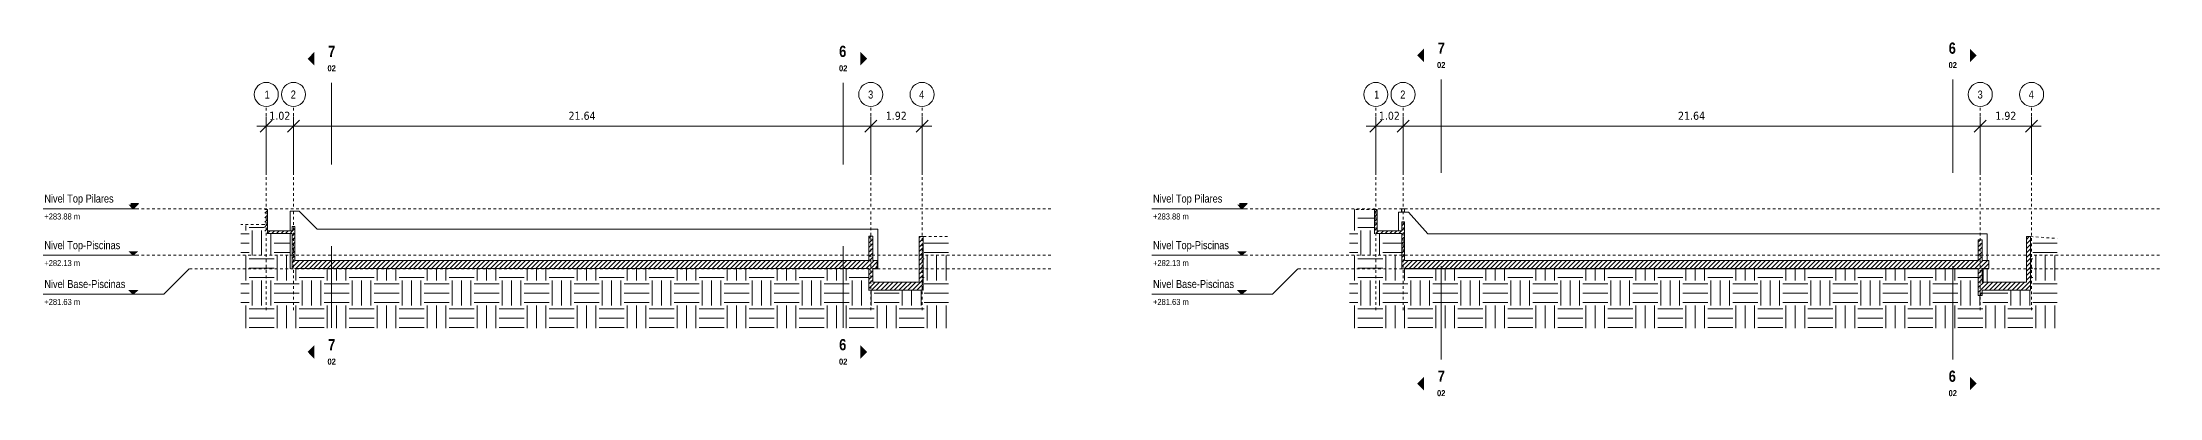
# Model space of a CAD drawing. Header units: metres. Extents: x -223 to 290, y -76 to 118.
# Drawn here: x -44 to 35.4, y -9 to 4.3 of the extents above; entities that cross this region are included whole.
import ezdxf

# ---------------------------------------------------------------- set-up
doc = ezdxf.new("R2010")
doc.units = ezdxf.units.M
for name, pattern in [('Centre', [0.03175, 0.00635, -0.00475, 0.0159, -0.00475]), ('Demolished', [0.0048, 0.0032, -0.0016]), ('Grid Line', [0.022225, 0.0127, -0.003175, 0.003175, -0.003175])]:
    doc.linetypes.add(name, pattern=pattern)
for name, color, linetype, lineweight in [('A-ANNO-DIMS', 7, 'Continuous', 9), ('A-ANNO-DIMS-150', 7, 'Continuous', 9), ('A-DETL-DEMO', 7, 'Demolished', 9), ('A-DETL-GENF', 7, 'Continuous', 9), ('A-FLOR', 7, 'Continuous', 9), ('A-FLOR-LEVL', 7, 'Continuous', 9), ('A-FLOR-PATT', 7, 'Continuous', 35), ('A-WALL', 7, 'Continuous', 9), ('A-WALL-PATT', 7, 'Continuous', 35), ('G-ANNO-SYMB', 7, 'Continuous', 9), ('S-GRID', 7, 'Continuous', 9), ('S-GRID-IDEN', 7, 'Continuous', 9)]:
    doc.layers.add(name, color=color, linetype=linetype, lineweight=lineweight)
doc.styles.add('Saira Condensed', font='SairaCondensed-Regular.ttf', dxfattribs={"height": 0.3})
doc.styles.add('Saira Condensed_1', font='SairaCondensed-Regular.ttf', dxfattribs={"height": 0.225})
doc.styles.add('Saira Condensed_B', font='', dxfattribs={"height": 0.225})
doc.styles.add('Saira Condensed_B_1', font='', dxfattribs={"height": 0.42})
doc.styles.add('Tahoma', font='tahoma.ttf', dxfattribs={"height": 0.3})
doc.styles.get('Saira Condensed_B').set_extended_font_data('Saira Condensed', bold=True)
doc.styles.get('Saira Condensed_B_1').set_extended_font_data('Saira Condensed', bold=True)
doc.dimstyles.new('R_Tahoma_2_0', dxfattribs={"dimscale": 0.3048, "dimtxt": 0.313206, "dimasz": 1.476378, "dimexe": 1.181102, "dimexo": 0.738189, "dimgap": 0.492126, "dimtad": 1, "dimrnd": 0.01, "dimzin": 0, "dimdsep": 46, "dimtxsty": 'Tahoma', "dimblk1": 'OBLIQUE', "dimblk2": 'OBLIQUE', "dimsah": 1, "dimcen": 0.09, "dimdle": 1.181102, "dimazin": 2, "dimtfac": 1, "dimtdec": 4, "dimtix": 1, "dimtmove": 0, "dimatfit": 3, "dimfxl": 1, "dimtvp": 1, "dimtolj": 1, "dimtzin": 0, "dimarcsym": 2})
pattern_1 = [(45, (-22.17394, -3.582), (-0.0848528, 0.0848528), [])]
pattern_2 = [(45, (19.39507, -3.582), (-0.0848528, 0.0848528), [])]

# ---------------------------------------------------------------- blocks, each defined once
blk = doc.blocks.new('Level - Con_Triangulo-1145791-Sección 02')
at = {"layer": 'A-FLOR-LEVL', "true_color": 0xe2e2e2}
blk.add_hatch(color=254, dxfattribs=at).paths.add_polyline_path([(75.957, -3.497), (76.15, -3.69), (76.343, -3.497)])
at = {"layer": 'A-FLOR-LEVL', "color": 253, "true_color": 0xaaaaaa}
for p, q in [((76.343, -3.69), (72.766, -3.69)), ((75.957, -3.497), (76.343, -3.497)), ((76.15, -3.69), (75.957, -3.497)), ((76.343, -3.497), (76.15, -3.69))]:
    blk.add_line(p, q, dxfattribs=at)
blk = doc.blocks.new('Grid - 3mm-1144979-Sección 02')
at = {"layer": 'S-GRID-IDEN', "color": 253, "true_color": 0xaaaaaa}
blk.add_circle((82.156, 2.342), 0.45, dxfattribs=at)
blk = doc.blocks.new('Section - Símbolo_Detalle_Plano-1146154-Sección 02')
at = {"layer": 'G-ANNO-SYMB', "true_color": 0x808080}
blk.add_hatch(color=8, dxfattribs=at).paths.add_polyline_path([(103.409, -7.058), (103.409, -7.569), (103.664, -7.313)])
blk = doc.blocks.new('DIMBLOCK50-Sección 02')
at = {"layer": 'A-ANNO-DIMS-150'}
for p, q in [((-35.947, 1.158), (-34.567, 1.158)), ((-35.587, 1.158), (-35.587, 1.518)), ((-35.587, 1.158), (-35.587, -0.676)), ((-34.567, 1.158), (-34.567, 1.518)), ((-34.567, 1.158), (-34.567, -0.676))]:
    blk.add_line(p, q, dxfattribs=at)
at = {"layer": 'A-ANNO-DIMS-150', "lineweight": 35}
for p, q in [((-35.587, 1.158), (-35.812, 0.933)), ((-35.587, 1.158), (-35.362, 1.383)), ((-34.567, 1.158), (-34.792, 0.933)), ((-34.567, 1.158), (-34.342, 1.383))]:
    blk.add_line(p, q, dxfattribs=at)
at = {"layer": 'A-ANNO-DIMS-150', "color": 0, "insert": (-35.475, 1.692), "char_height": 0.3, "width": 0.95453, "attachment_point": 1, "line_spacing_factor": 0.994306, "style": 'Tahoma'}
blk.add_mtext('1.02', dxfattribs=at)
blk = doc.blocks.new('_Oblique')
at = {"color": 0, "linetype": 'ByBlock', "lineweight": -2}
blk.add_line((-0.5, -0.5), (0.5, 0.5), dxfattribs=at)
blk = doc.blocks.new('DIMBLOCK51-Sección 02')
at = {"layer": 'A-ANNO-DIMS-150', "lineweight": 35}
for p, q in [((-34.567, 1.158), (-34.792, 0.933)), ((-34.567, 1.158), (-34.342, 1.383)), ((-12.924, 1.158), (-13.149, 0.933)), ((-12.924, 1.158), (-12.699, 1.383))]:
    blk.add_line(p, q, dxfattribs=at)
at = {"layer": 'A-ANNO-DIMS-150'}
for p, q in [((-34.567, 1.158), (-34.567, 1.518)), ((-34.567, 1.158), (-12.924, 1.158)), ((-34.567, 1.158), (-34.567, -0.676)), ((-12.924, 1.158), (-12.924, 1.518)), ((-12.924, 1.158), (-12.924, -0.676))]:
    blk.add_line(p, q, dxfattribs=at)
at = {"layer": 'A-ANNO-DIMS-150', "color": 0, "insert": (-24.255, 1.692), "char_height": 0.3, "width": 1.223, "attachment_point": 1, "line_spacing_factor": 0.994306, "style": 'Tahoma'}
blk.add_mtext('21.64', dxfattribs=at)
blk = doc.blocks.new('DIMBLOCK52-Sección 02')
at = {"layer": 'A-ANNO-DIMS-150', "lineweight": 35}
for p, q in [((-12.924, 1.158), (-13.149, 0.933)), ((-12.924, 1.158), (-12.699, 1.383)), ((-11, 1.158), (-11.225, 0.933)), ((-11, 1.158), (-10.775, 1.383))]:
    blk.add_line(p, q, dxfattribs=at)
at = {"layer": 'A-ANNO-DIMS-150'}
for p, q in [((-12.924, 1.158), (-12.924, 1.518)), ((-12.924, 1.158), (-10.64, 1.158)), ((-12.924, 1.158), (-12.924, -0.676)), ((-11, 1.158), (-11, 1.518)), ((-11, 1.158), (-11, -0.676))]:
    blk.add_line(p, q, dxfattribs=at)
at = {"layer": 'A-ANNO-DIMS-150', "color": 0, "insert": (-12.36, 1.692), "char_height": 0.3, "width": 0.95453, "attachment_point": 1, "line_spacing_factor": 0.994306, "style": 'Tahoma'}
blk.add_mtext('1.92', dxfattribs=at)
blk = doc.blocks.new('Level - Con_Triangulo-1145791-Sección 03')
at = {"layer": 'A-FLOR-LEVL', "true_color": 0xe2e2e2}
blk.add_hatch(color=254, dxfattribs=at).paths.add_polyline_path([(75.967, -3.497), (76.159, -3.69), (76.352, -3.497)])
at = {"layer": 'A-FLOR-LEVL', "color": 253, "true_color": 0xaaaaaa}
for p, q in [((76.352, -3.69), (72.776, -3.69)), ((75.967, -3.497), (76.352, -3.497)), ((76.159, -3.69), (75.967, -3.497)), ((76.352, -3.497), (76.159, -3.69))]:
    blk.add_line(p, q, dxfattribs=at)
blk = doc.blocks.new('Grid - 3mm-1144979-Sección 03')
at = {"layer": 'S-GRID-IDEN', "color": 253, "true_color": 0xaaaaaa}
blk.add_circle((82.198, 2.342), 0.45, dxfattribs=at)
blk = doc.blocks.new('Section - Símbolo_Detalle_Plano-1146154-Sección 03')
at = {"layer": 'G-ANNO-SYMB', "true_color": 0x808080}
blk.add_hatch(color=8, dxfattribs=at).paths.add_polyline_path([(103.451, -8.241), (103.451, -8.752), (103.707, -8.496)])
blk = doc.blocks.new('DIMBLOCK53-Sección 03')
at = {"layer": 'A-ANNO-DIMS-150'}
for p, q in [((5.654, 1.158), (7.034, 1.158)), ((6.014, 1.158), (6.014, 1.518)), ((6.014, 1.158), (6.014, -0.676)), ((7.034, 1.158), (7.034, 1.518)), ((7.034, 1.158), (7.034, -0.676))]:
    blk.add_line(p, q, dxfattribs=at)
at = {"layer": 'A-ANNO-DIMS-150', "lineweight": 35}
for p, q in [((6.014, 1.158), (5.789, 0.933)), ((6.014, 1.158), (6.239, 1.383)), ((7.034, 1.158), (6.809, 0.933)), ((7.034, 1.158), (7.259, 1.383))]:
    blk.add_line(p, q, dxfattribs=at)
at = {"layer": 'A-ANNO-DIMS-150', "color": 0, "insert": (6.127, 1.692), "char_height": 0.3, "width": 0.95453, "attachment_point": 1, "line_spacing_factor": 0.994306, "style": 'Tahoma'}
blk.add_mtext('1.02', dxfattribs=at)
blk = doc.blocks.new('DIMBLOCK54-Sección 03')
at = {"layer": 'A-ANNO-DIMS-150', "lineweight": 35}
for p, q in [((7.034, 1.158), (6.809, 0.933)), ((7.034, 1.158), (7.259, 1.383)), ((28.677, 1.158), (28.452, 0.933)), ((28.677, 1.158), (28.902, 1.383))]:
    blk.add_line(p, q, dxfattribs=at)
at = {"layer": 'A-ANNO-DIMS-150'}
for p, q in [((7.034, 1.158), (7.034, 1.518)), ((7.034, 1.158), (28.677, 1.158)), ((7.034, 1.158), (7.034, -0.676)), ((28.677, 1.158), (28.677, 1.518)), ((28.677, 1.158), (28.677, -0.676))]:
    blk.add_line(p, q, dxfattribs=at)
at = {"layer": 'A-ANNO-DIMS-150', "color": 0, "insert": (17.346, 1.692), "char_height": 0.3, "width": 1.223, "attachment_point": 1, "line_spacing_factor": 0.994306, "style": 'Tahoma'}
blk.add_mtext('21.64', dxfattribs=at)
blk = doc.blocks.new('DIMBLOCK55-Sección 03')
at = {"layer": 'A-ANNO-DIMS-150', "lineweight": 35}
for p, q in [((28.677, 1.158), (28.452, 0.933)), ((28.677, 1.158), (28.902, 1.383)), ((30.601, 1.158), (30.376, 0.933)), ((30.601, 1.158), (30.826, 1.383))]:
    blk.add_line(p, q, dxfattribs=at)
at = {"layer": 'A-ANNO-DIMS-150'}
for p, q in [((28.677, 1.158), (28.677, 1.518)), ((28.677, 1.158), (30.961, 1.158)), ((28.677, 1.158), (28.677, -0.676)), ((30.601, 1.158), (30.601, 1.518)), ((30.601, 1.158), (30.601, -0.676))]:
    blk.add_line(p, q, dxfattribs=at)
at = {"layer": 'A-ANNO-DIMS-150', "color": 0, "insert": (29.241, 1.692), "char_height": 0.3, "width": 0.95453, "attachment_point": 1, "line_spacing_factor": 0.994306, "style": 'Tahoma'}
blk.add_mtext('1.92', dxfattribs=at)

msp = doc.modelspace()

# ---------------------------------------------------------------- hatches: boundary and pattern name
at = {"layer": 'A-DETL-GENF', "true_color": 0xc0c0c0}
h = msp.add_hatch(dxfattribs=at)
h.set_pattern_fill('FP_19', color=9, style=0, pattern_type=2)
h.set_pattern_definition([(0, (19.3951, -3.582), (0.9375, 0.9375), [0.9375, -0.9375]), (0, (19.3951, -3.231), (0.9375, 0.9375), [0.9375, -0.9375]), (0, (19.3951, -2.879), (0.9375, 0.9375), [0.9375, -0.9375]), (90, (19.5131, -2.762), (-0.9375, 0.9375), [0.9375, -0.9375]), (90, (19.8641, -2.762), (-0.9375, 0.9375), [0.9375, -0.9375]), (90, (20.2161, -2.762), (-0.9375, 0.9375), [0.9375, -0.9375])])
h.paths.add_polyline_path([(5.028, -6.416), (31.564, -6.416), (31.564, -3.057), (30.569, -2.988), (30.569, -5.008), (28.763, -5.008), (28.763, -5.205), (28.584, -5.205), (28.584, -4.22), (6.979, -4.22), (6.979, -2.883), (5.959, -2.883), (5.959, -1.971), (5.028, -1.971), (5.028, -6.298)])
h = msp.add_hatch(dxfattribs=at)
h.set_pattern_fill('FP_17', color=9, style=0, pattern_type=2)
h.set_pattern_definition([(0, (-22.1739, -3.582), (0.9375, 0.9375), [0.9375, -0.9375]), (0, (-22.1739, -3.231), (0.9375, 0.9375), [0.9375, -0.9375]), (0, (-22.1739, -2.879), (0.9375, 0.9375), [0.9375, -0.9375]), (90, (-22.0559, -2.762), (-0.9375, 0.9375), [0.9375, -0.9375]), (90, (-21.7049, -2.762), (-0.9375, 0.9375), [0.9375, -0.9375]), (90, (-21.3529, -2.762), (-0.9375, 0.9375), [0.9375, -0.9375])])
h.paths.add_polyline_path([(-29.908, -6.415), (-10.006, -6.415), (-10.006, -2.98), (-10.951, -2.98), (-10.951, -5.007), (-13.01, -5.007), (-13.01, -4.194), (-34.695, -4.194), (-34.695, -2.883), (-35.656, -2.883), (-35.656, -2.54), (-36.542, -2.586), (-36.542, -6.415), (-33.225, -6.415)])
at = {"layer": 'A-FLOR-PATT', "lineweight": 9, "true_color": 0x808080}
h = msp.add_hatch(dxfattribs=at)
h.set_pattern_fill('FP_16', color=8, style=0, pattern_type=2)
h.set_pattern_definition(pattern_1)
h.paths.add_polyline_path([(-34.695, -2.866), (-34.617, -2.866), (-34.617, -2.766), (-35.537, -2.766), (-35.537, -2.866)])
h = msp.add_hatch(dxfattribs=at)
h.set_pattern_fill('FP_18', color=8, style=0, pattern_type=2)
h.set_pattern_definition(pattern_2)
h.paths.add_polyline_path([(6.984, -2.866), (6.984, -2.766), (6.064, -2.766), (6.064, -2.866), (6.893, -2.866)])
h = msp.add_hatch(dxfattribs=at)
h.set_pattern_fill('FP_16', color=8, style=0, pattern_type=2)
h.set_pattern_definition(pattern_1)
h.paths.add_polyline_path([(-23.274, -4.178), (-12.681, -4.178), (-12.681, -3.878), (-34.617, -3.878), (-34.617, -4.178), (-29.908, -4.178)])
h = msp.add_hatch(dxfattribs=at)
h.set_pattern_fill('FP_18', color=8, style=0, pattern_type=2)
h.set_pattern_definition(pattern_2)
h.paths.add_polyline_path([(18.296, -4.178), (28.993, -4.178), (28.993, -3.878), (6.984, -3.878), (6.984, -4.178), (11.662, -4.178)])
h = msp.add_hatch(dxfattribs=at)
h.set_pattern_fill('FP_16', color=8, style=0, pattern_type=2)
h.set_pattern_definition(pattern_1)
h.paths.add_polyline_path([(-13, -4.99), (-10.96, -4.99), (-10.96, -4.69), (-13, -4.69)])
h = msp.add_hatch(dxfattribs=at)
h.set_pattern_fill('FP_18', color=8, style=0, pattern_type=2)
h.set_pattern_definition(pattern_2)
h.paths.add_polyline_path([(28.602, -4.99), (30.556, -4.99), (30.556, -4.69), (28.602, -4.69)])
at = {"layer": 'A-WALL-PATT', "lineweight": 9, "true_color": 0x808080}
h = msp.add_hatch(dxfattribs=at)
h.set_pattern_fill('FP_16', color=8, style=0, pattern_type=2)
h.set_pattern_definition(pattern_1)
h.paths.add_polyline_path([(-35.537, -2.883), (-35.537, -1.971), (-35.637, -1.971), (-35.637, -2.883)])
h = msp.add_hatch(dxfattribs=at)
h.set_pattern_fill('FP_18', color=8, style=0, pattern_type=2)
h.set_pattern_definition(pattern_2)
h.paths.add_polyline_path([(5.964, -2.883), (6.064, -2.883), (6.064, -1.971), (5.964, -1.971)])
h = msp.add_hatch(dxfattribs=at)
h.set_pattern_fill('FP_16', color=8, style=0, pattern_type=2)
h.set_pattern_definition(pattern_1)
h.paths.add_polyline_path([(-34.517, -4.194), (-34.517, -4.178), (-34.617, -4.178), (-34.617, -4.194)])
h.paths.add_polyline_path([(-34.617, -3.878), (-34.517, -3.878), (-34.517, -2.606), (-34.617, -2.606), (-34.617, -3.583)])
h = msp.add_hatch(dxfattribs=at)
h.set_pattern_fill('FP_16', color=8, style=0, pattern_type=2)
h.set_pattern_definition(pattern_1)
h.paths.add_polyline_path([(-13, -4.69), (-12.85, -4.69), (-12.85, -4.178), (-13, -4.178)])
h.paths.add_polyline_path([(-12.85, -3.878), (-12.85, -2.977), (-13, -2.977), (-13, -3.878)])
h = msp.add_hatch(dxfattribs=at)
h.set_pattern_fill('FP_16', color=8, style=0, pattern_type=2)
h.set_pattern_definition(pattern_1)
h.paths.add_polyline_path([(-10.96, -4.69), (-10.96, -2.984), (-11.11, -2.984), (-11.11, -4.69)])
h = msp.add_hatch(dxfattribs=at)
h.set_pattern_fill('FP_18', color=8, style=0, pattern_type=2)
h.set_pattern_definition(pattern_2)
h.paths.add_polyline_path([(7.084, -4.194), (7.084, -4.178), (6.984, -4.178), (6.984, -4.194)])
h.paths.add_polyline_path([(6.984, -3.878), (7.084, -3.878), (7.084, -2.432), (6.984, -2.432), (6.984, -3.583)])
h = msp.add_hatch(dxfattribs=at)
h.set_pattern_fill('FP_18', color=8, style=0, pattern_type=2)
h.set_pattern_definition(pattern_2)
h.paths.add_polyline_path([(28.602, -5.194), (28.752, -5.194), (28.752, -4.99), (28.602, -4.99), (28.602, -4.999)])
h.paths.add_polyline_path([(28.602, -4.69), (28.752, -4.69), (28.752, -4.178), (28.602, -4.178), (28.602, -4.291)])
h.paths.add_polyline_path([(28.602, -3.878), (28.752, -3.878), (28.752, -3.115), (28.602, -3.115), (28.602, -3.583)])
h = msp.add_hatch(dxfattribs=at)
h.set_pattern_fill('FP_18', color=8, style=0, pattern_type=2)
h.set_pattern_definition(pattern_2)
h.paths.add_polyline_path([(30.556, -4.69), (30.556, -2.984), (30.406, -2.984), (30.406, -4.69)])

# ---------------------------------------------------------------- linework, layer by layer
at = {"layer": 'A-DETL-DEMO'}
for p, q in [((5.959, -1.971), (5.159, -1.971)), ((-35.672, -2.531), (-36.542, -2.531)), ((-35.637, -2.54), (-35.672, -2.531)), ((-10.951, -2.98), (-10.006, -2.98)), ((30.556, -2.987), (31.564, -3.057))]:
    msp.add_line(p, q, dxfattribs=at)
at = {"layer": 'A-FLOR', "lineweight": 18}
for p, q in [((-34.617, -2.766), (-35.537, -2.766)), ((-35.537, -2.866), (-34.617, -2.866)), ((6.984, -2.766), (6.064, -2.766)), ((6.064, -2.866), (6.984, -2.866)), ((-34.617, -3.878), (-34.617, -4.178)), ((-13, -3.878), (-34.517, -3.878)), ((-12.681, -3.878), (-12.85, -3.878)), ((-12.681, -4.178), (-12.681, -3.878)), ((6.984, -3.878), (6.984, -4.178)), ((28.602, -3.878), (7.084, -3.878)), ((28.993, -3.878), (28.752, -3.878)), ((28.993, -4.178), (28.993, -3.878)), ((-34.517, -4.178), (-13, -4.178)), ((-13, -4.69), (-13, -4.99)), ((-12.85, -4.178), (-12.681, -4.178)), ((-11.11, -4.69), (-12.85, -4.69)), ((-10.96, -4.99), (-10.96, -4.69)), ((7.084, -4.178), (28.602, -4.178)), ((28.602, -4.69), (28.602, -4.99)), ((28.752, -4.178), (28.993, -4.178)), ((30.406, -4.69), (28.752, -4.69)), ((30.556, -4.99), (30.556, -4.69)), ((-13, -4.99), (-10.96, -4.99)), ((28.752, -4.99), (30.556, -4.99))]:
    msp.add_line(p, q, dxfattribs=at)
at = {"layer": 'A-FLOR'}
for p, q in [((-13, -4.99), (-13.004, -4.99)), ((-10.955, -4.99), (-10.96, -4.99))]:
    msp.add_line(p, q, dxfattribs=at)
at = {"layer": 'A-FLOR-LEVL', "color": 253, "true_color": 0xaaaaaa}
for p, q in [((-38.475, -4.194), (-39.428, -5.147)), ((3.094, -4.194), (2.141, -5.147))]:
    msp.add_line(p, q, dxfattribs=at)
at = {"layer": 'A-FLOR-LEVL', "color": 253, "linetype": 'Centre', "true_color": 0xaaaaaa}
for p, q in [((-6.167, -4.194), (-38.475, -4.194)), ((35.402, -4.194), (3.094, -4.194))]:
    msp.add_line(p, q, dxfattribs=at)
at = {"layer": 'A-WALL', "lineweight": 18}
for p, q in [((-35.537, -1.971), (-35.637, -1.971)), ((-35.537, -2.883), (-35.537, -1.971)), ((5.964, -1.971), (5.964, -2.883)), ((6.064, -1.971), (5.964, -1.971)), ((6.064, -2.883), (6.064, -1.971)), ((-34.617, -2.606), (-34.617, -2.766)), ((-34.517, -2.606), (-34.617, -2.606)), ((-34.617, -2.866), (-34.617, -3.878)), ((-34.517, -3.878), (-34.517, -2.606)), ((-13, -2.977), (-13, -3.878)), ((-12.85, -2.977), (-13, -2.977)), ((-12.85, -3.878), (-12.85, -2.977)), ((-11.11, -2.984), (-11.11, -4.69)), ((-10.96, -2.984), (-11.11, -2.984)), ((-10.96, -4.69), (-10.96, -2.984)), ((6.984, -2.432), (6.984, -2.766)), ((7.084, -2.432), (6.984, -2.432)), ((6.984, -2.866), (6.984, -3.878)), ((7.084, -3.878), (7.084, -2.432)), ((28.602, -3.115), (28.602, -3.878)), ((28.752, -3.115), (28.602, -3.115)), ((28.752, -3.878), (28.752, -3.115)), ((30.406, -2.984), (30.406, -4.69)), ((30.556, -2.984), (30.406, -2.984)), ((30.556, -4.69), (30.556, -2.984)), ((-34.617, -4.178), (-34.617, -4.194)), ((-34.517, -4.194), (-34.517, -4.178)), ((-13, -4.178), (-13, -4.69)), ((-12.85, -4.69), (-12.85, -4.178)), ((6.984, -4.178), (6.984, -4.194)), ((6.984, -4.194), (7.084, -4.194)), ((7.084, -4.194), (7.084, -4.178)), ((28.602, -4.178), (28.602, -4.69)), ((28.752, -4.69), (28.752, -4.178)), ((28.602, -4.99), (28.602, -5.194)), ((28.602, -5.194), (28.752, -5.194)), ((28.752, -5.194), (28.752, -4.99))]:
    msp.add_line(p, q, dxfattribs=at)
at = {"layer": 'A-WALL'}
for p, q in [((-34.358, -2.032), (-34.694, -2.032)), ((-34.694, -2.032), (-34.694, -2.766)), ((-33.686, -2.704), (-34.358, -2.032)), ((-34.358, -2.032), (-33.686, -2.704)), ((5.964, -1.971), (5.959, -1.971)), ((7.232, -2.072), (6.859, -2.072)), ((6.859, -2.072), (6.859, -2.766)), ((6.981, -1.944), (6.981, -2.072)), ((6.981, -1.944), (7.082, -1.944)), ((6.982, -2.072), (6.982, -1.944)), ((7.082, -1.944), (7.082, -2.072)), ((7.962, -2.883), (7.232, -2.072)), ((-34.694, -2.866), (-34.694, -4.194)), ((-34.619, -2.606), (-34.619, -2.766)), ((-34.617, -2.606), (-34.619, -2.606)), ((-34.619, -2.866), (-34.619, -4.194)), ((-12.659, -2.704), (-33.686, -2.704)), ((-13, -2.977), (-13.001, -2.977)), ((-13.001, -2.977), (-13.001, -3.878)), ((-12.659, -4.194), (-12.659, -2.704)), ((-12.659, -2.704), (-12.659, -4.194)), ((-10.955, -2.984), (-10.96, -2.984)), ((6.859, -2.866), (6.859, -2.883)), ((6.984, -2.432), (6.982, -2.432)), ((6.982, -2.432), (6.982, -2.766)), ((6.982, -2.866), (6.982, -3.878)), ((28.935, -2.883), (7.962, -2.883)), ((28.6, -3.115), (28.6, -3.878)), ((28.602, -3.115), (28.6, -3.115)), ((28.784, -2.881), (28.784, -2.883)), ((28.784, -2.881), (28.935, -2.881)), ((28.785, -2.883), (28.785, -2.881)), ((28.935, -2.881), (28.935, -2.883)), ((28.935, -3.878), (28.935, -2.883)), ((-13.01, -4.194), (-13.001, -4.194)), ((-13.001, -4.178), (-13.001, -4.194)), ((-12.85, -4.194), (-12.659, -4.194)), ((6.979, -4.194), (6.984, -4.194)), ((6.982, -4.178), (6.982, -4.194)), ((7.084, -4.194), (28.602, -4.194)), ((28.598, -4.69), (28.598, -4.194)), ((28.6, -4.178), (28.6, -4.69)), ((28.752, -4.194), (28.935, -4.194)), ((28.784, -4.194), (28.784, -4.69)), ((28.785, -4.69), (28.785, -4.194)), ((28.935, -4.194), (28.935, -4.178)), ((28.935, -4.194), (28.935, -4.69)), ((28.597, -5.194), (28.598, -5.194)), ((28.598, -5.194), (28.598, -4.99)), ((28.6, -4.99), (28.6, -5.194)), ((28.6, -5.194), (28.602, -5.194)), ((28.784, -4.99), (28.784, -5.008)), ((28.785, -5.008), (28.785, -4.99)), ((28.935, -4.99), (28.935, -5.008))]:
    msp.add_line(p, q, dxfattribs=at)
at = {"layer": 'G-ANNO-SYMB', "lineweight": 18}
for p, q in [((-33.137, 2.782), (-33.137, -0.283)), ((-13.959, 2.782), (-13.959, -0.283)), ((8.464, 2.902), (8.464, -0.597)), ((27.643, 2.902), (27.643, -0.597)), ((-33.137, -3.348), (-33.137, -6.413)), ((-13.959, -3.348), (-13.959, -6.413)), ((8.464, -4.097), (8.464, -7.596)), ((27.643, -4.097), (27.643, -7.596))]:
    msp.add_line(p, q, dxfattribs=at)
at = {"layer": 'S-GRID', "color": 254, "linetype": 'Grid Line', "true_color": 0xd4d4d4}
for p, q in [((-35.587, -1.858), (-35.587, 1.892)), ((-34.567, -1.858), (-34.567, 1.892)), ((-12.925, -1.858), (-12.925, 1.892)), ((-11.001, -1.858), (-11.001, 1.892)), ((6.014, -1.858), (6.014, 1.892)), ((7.034, -1.858), (7.034, 1.892)), ((28.677, -1.858), (28.677, 1.892)), ((30.6, -1.858), (30.6, 1.892)), ((-35.587, -5.747), (-35.587, -1.997)), ((-34.567, -5.747), (-34.567, -1.997)), ((-12.925, -5.747), (-12.925, -1.997)), ((-11.001, -5.747), (-11.001, -1.997)), ((6.014, -5.747), (6.014, -1.997)), ((7.034, -5.747), (7.034, -1.997)), ((28.677, -5.747), (28.677, -1.997)), ((30.6, -5.747), (30.6, -1.997))]:
    msp.add_line(p, q, dxfattribs=at)

# ---------------------------------------------------------------- block references
at = {"layer": 'A-FLOR-LEVL', "color": 253, "true_color": 0xaaaaaa}
for name, p in [('Level - Con_Triangulo-1145791-Sección 02', (-116.723, 1.746)), ('Level - Con_Triangulo-1145791-Sección 03', (-75.164, 1.746)), ('Level - Con_Triangulo-1145791-Sección 02', (-116.723, 0)), ('Level - Con_Triangulo-1145791-Sección 03', (-75.164, 0)), ('Level - Con_Triangulo-1145791-Sección 02', (-116.723, -1.456)), ('Level - Con_Triangulo-1145791-Sección 03', (-75.164, -1.456))]:
    msp.add_blockref(name, p, dxfattribs=at)
at = {"layer": 'G-ANNO-SYMB', "color": 8, "lineweight": 18, "true_color": 0x808080, "rotation": 180}
for name, p in [('Section - Símbolo_Detalle_Plano-1146154-Sección 03', (111.27, -4.694)), ('Section - Símbolo_Detalle_Plano-1146154-Sección 02', (69.627, -3.632))]:
    msp.add_blockref(name, p, dxfattribs=at)
at = {"layer": 'G-ANNO-SYMB', "color": 8, "lineweight": 18, "true_color": 0x808080, "extrusion": (0, 0, -1), "rotation": 180}
for name, p in [('Section - Símbolo_Detalle_Plano-1146154-Sección 03', (75.164, -4.694)), ('Section - Símbolo_Detalle_Plano-1146154-Sección 02', (116.723, -3.632))]:
    msp.add_blockref(name, p, dxfattribs=at)
at = {"layer": 'G-ANNO-SYMB', "color": 8, "lineweight": 18, "true_color": 0x808080, "extrusion": (0, 0, -1)}
for name, p in [('Section - Símbolo_Detalle_Plano-1146154-Sección 02', (-69.627, 0)), ('Section - Símbolo_Detalle_Plano-1146154-Sección 03', (-111.27, 0))]:
    msp.add_blockref(name, p, dxfattribs=at)
at = {"layer": 'G-ANNO-SYMB', "color": 8, "lineweight": 18, "true_color": 0x808080}
for name, p in [('Section - Símbolo_Detalle_Plano-1146154-Sección 02', (-116.723, 0)), ('Section - Símbolo_Detalle_Plano-1146154-Sección 03', (-75.164, 0))]:
    msp.add_blockref(name, p, dxfattribs=at)
at = {"layer": 'S-GRID-IDEN', "color": 253, "true_color": 0xaaaaaa}
for name, p in [('Grid - 3mm-1144979-Sección 02', (-117.743, 0)), ('Grid - 3mm-1144979-Sección 02', (-116.723, 0)), ('Grid - 3mm-1144979-Sección 02', (-95.08, 0)), ('Grid - 3mm-1144979-Sección 02', (-93.156, 0)), ('Grid - 3mm-1144979-Sección 03', (-76.184, 0)), ('Grid - 3mm-1144979-Sección 03', (-75.164, 0)), ('Grid - 3mm-1144979-Sección 03', (-53.521, 0)), ('Grid - 3mm-1144979-Sección 03', (-51.597, 0))]:
    msp.add_blockref(name, p, dxfattribs=at)

# ---------------------------------------------------------------- texts
at = {"layer": 'G-ANNO-SYMB', "color": 8, "true_color": 0x808080, "char_height": 0.225, "width": 0.37278, "attachment_point": 1, "style": 'Saira Condensed_B', "bg_fill": 3, "box_fill_scale": 1.25, "bg_fill_color": 256, "bg_fill_true_color": 13158600, "bg_fill_transparency": 0}
for insert in [(-33.293, -7.561), (8.308, -8.744)]:
    msp.add_mtext('02', dxfattribs=dict(at, insert=insert))
at = {"layer": 'S-GRID-IDEN', "color": 253, "true_color": 0xaaaaaa, "char_height": 0.3, "attachment_point": 1, "style": 'Saira Condensed'}
for s, insert, width in [('1', (-35.651, 2.487), 0.1443), ('2', (-34.671, 2.487), 0.24051), ('3', (-13.023, 2.487), 0.22848), ('4', (-11.11, 2.487), 0.25253), ('1', (5.95, 2.487), 0.1443), ('2', (6.93, 2.487), 0.24051), ('3', (28.578, 2.487), 0.22848), ('4', (30.491, 2.487), 0.25253)]:
    msp.add_mtext(s, dxfattribs=dict(at, insert=insert, width=width))

# ---------------------------------------------------------------- dimensions: what is measured, and where the dimension line sits
at = {"layer": 'A-ANNO-DIMS'}
for base, p1, p2, override, picture, middle in [((-34.567, 1.158), (-35.587, -0.901), (-34.567, -0.901), {"dimpost": '<>', "dimfxl": 1.019676}, 'DIMBLOCK50-Sección 02', (-35.077, 1.464)), ((-12.924, 1.158), (-34.567, -0.901), (-12.924, -0.901), {"dimpost": '<>', "dimfxl": 21.642763}, 'DIMBLOCK51-Sección 02', (-23.746, 1.464)), ((-11, 1.158), (-12.924, -0.901), (-11, -0.901), {"dimpost": '<>', "dimfxl": 1.923797}, 'DIMBLOCK52-Sección 02', (-11.962, 1.464)), ((7.034, 1.158), (6.014, -0.901), (7.034, -0.901), {"dimpost": '<>', "dimfxl": 1.019676}, 'DIMBLOCK53-Sección 03', (6.524, 1.464)), ((28.677, 1.158), (7.034, -0.901), (28.677, -0.901), {"dimpost": '<>', "dimfxl": 21.642763}, 'DIMBLOCK54-Sección 03', (17.856, 1.464)), ((30.601, 1.158), (28.677, -0.901), (30.601, -0.901), {"dimpost": '<>', "dimfxl": 1.923797}, 'DIMBLOCK55-Sección 03', (29.639, 1.464))]:
    dim = msp.add_linear_dim(base=base, p1=p1, p2=p2, dimstyle='R_Tahoma_2_0', override=override, dxfattribs=at)
    dim.commit()
    dim.dimension.update_dxf_attribs({"geometry": picture, "text_midpoint": middle})

# ---------------------------------------------------------------- next in the draw order: texts
at = {"layer": 'A-FLOR-LEVL', "color": 9, "true_color": 0xb7b7b7, "char_height": 0.3, "attachment_point": 1, "style": 'Saira Condensed', "bg_fill": 3, "box_fill_scale": 1.25, "bg_fill_color": 256, "bg_fill_true_color": 13158600, "bg_fill_transparency": 0}
for s, insert, width in [('Nivel Top Pilares', (-43.909, -1.412), 3.16266), ('Nivel Top Pilares', (-2.34, -1.412), 3.16266), ('Nivel Top-Piscinas', (-43.909, -3.159), 3.47532), ('Nivel Top-Piscinas', (-2.34, -3.159), 3.47532)]:
    msp.add_mtext(s, dxfattribs=dict(at, insert=insert, width=width))
at = {"layer": 'G-ANNO-SYMB', "color": 8, "true_color": 0x808080, "char_height": 0.225, "width": 0.37278, "attachment_point": 1, "style": 'Saira Condensed_B', "bg_fill": 3, "box_fill_scale": 1.25, "bg_fill_color": 256, "bg_fill_true_color": 13158600, "bg_fill_transparency": 0}
for insert in [(-33.293, 3.434), (-14.114, 3.434), (8.308, 3.555), (27.487, 3.555), (-14.114, -7.561), (27.487, -8.744)]:
    msp.add_mtext('02', dxfattribs=dict(at, insert=insert))
at = {"layer": 'G-ANNO-SYMB', "char_height": 0.42, "width": 0.31266, "attachment_point": 1, "style": 'Saira Condensed_B_1'}
for insert in [(-33.268, -6.828), (8.333, -8.011)]:
    msp.add_mtext('\\fSaira Condensed|b1|i0|c0|p2|;7', dxfattribs=dict(at, insert=insert))

# ---------------------------------------------------------------- next in the draw order: linework, layer by layer
at = {"layer": 'A-FLOR-LEVL', "color": 253, "linetype": 'Centre', "true_color": 0xaaaaaa}
for p, q in [((-6.167, -1.944), (-40.38, -1.944)), ((35.402, -1.944), (1.189, -1.944)), ((-6.167, -3.69), (-40.38, -3.69)), ((35.402, -3.69), (1.189, -3.69))]:
    msp.add_line(p, q, dxfattribs=at)

# ---------------------------------------------------------------- next in the draw order: texts
at = {"layer": 'A-FLOR-LEVL', "color": 9, "true_color": 0xb7b7b7, "char_height": 0.225, "attachment_point": 1, "style": 'Saira Condensed_1', "bg_fill": 3, "box_fill_scale": 1.25, "bg_fill_color": 256, "bg_fill_true_color": 13158600, "bg_fill_transparency": 0}
for s, insert, width in [('+283.88 m', (-43.909, -2.121), 1.50316), ('+283.88 m', (-2.34, -2.121), 1.50316), ('+282.13 m', (-43.909, -3.868), 1.39494), ('+282.13 m', (-2.34, -3.868), 1.39494)]:
    msp.add_mtext(s, dxfattribs=dict(at, insert=insert, width=width))
at = {"layer": 'G-ANNO-SYMB', "char_height": 0.42, "attachment_point": 1, "style": 'Saira Condensed_B_1'}
for s, insert, width in [('\\fSaira Condensed|b1|i0|c0|p2|;7', (-33.268, 4.167), 0.31266), ('\\fSaira Condensed|b1|i0|c0|p2|;6', (-14.109, 4.167), 0.36076), ('\\fSaira Condensed|b1|i0|c0|p2|;7', (8.333, 4.287), 0.31266), ('\\fSaira Condensed|b1|i0|c0|p2|;6', (27.492, 4.287), 0.36076), ('\\fSaira Condensed|b1|i0|c0|p2|;6', (-14.109, -6.828), 0.36076), ('\\fSaira Condensed|b1|i0|c0|p2|;6', (27.492, -8.011), 0.36076)]:
    msp.add_mtext(s, dxfattribs=dict(at, insert=insert, width=width))

# ---------------------------------------------------------------- next in the draw order: texts
at = {"layer": 'A-FLOR-LEVL', "color": 9, "true_color": 0xb7b7b7, "char_height": 0.3, "width": 3.69177, "attachment_point": 1, "style": 'Saira Condensed', "bg_fill": 3, "box_fill_scale": 1.25, "bg_fill_color": 256, "bg_fill_true_color": 13158600, "bg_fill_transparency": 0}
for insert in [(-43.909, -4.615), (-2.34, -4.615)]:
    msp.add_mtext('Nivel Base-Piscinas', dxfattribs=dict(at, insert=insert))

# ---------------------------------------------------------------- next in the draw order: linework, layer by layer
at = {"layer": 'A-FLOR-LEVL', "color": 253, "true_color": 0xaaaaaa}
for p, q in [((-39.428, -5.147), (-40.38, -5.147)), ((2.141, -5.147), (1.189, -5.147))]:
    msp.add_line(p, q, dxfattribs=at)

# ---------------------------------------------------------------- next in the draw order: texts
at = {"layer": 'A-FLOR-LEVL', "color": 9, "true_color": 0xb7b7b7, "char_height": 0.225, "width": 1.40696, "attachment_point": 1, "style": 'Saira Condensed_1', "bg_fill": 3, "box_fill_scale": 1.25, "bg_fill_color": 256, "bg_fill_true_color": 13158600, "bg_fill_transparency": 0}
for insert in [(-43.909, -5.324), (-2.34, -5.324)]:
    msp.add_mtext('+281.63 m', dxfattribs=dict(at, insert=insert))

doc.saveas('drawing.dxf')
